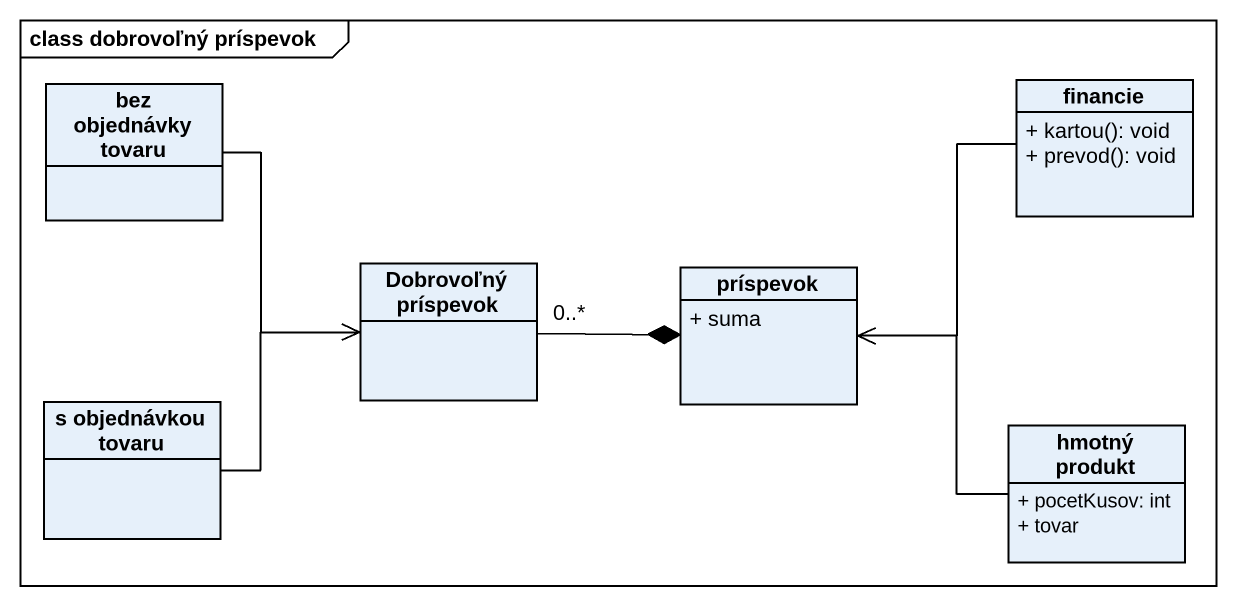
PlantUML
@startuml
mainframe class dobrovoľný príspevok
hide circle
hide empty members
skinparam classAttributeIconSize 0
class "bez objednávky tovaru" as bez_objednávky_tovaru
class financie {
  + kartou(): void
  + prevod(): void
}
class "Dobrovoľný príspevok" as Dobrovoľný_príspevok
class príspevok {
  + suma
}
class "s objednávkou tovaru" as s_objednávkou_tovaru
class "hmotný produkt" as hmotný_produkt {
  + pocetKusov: int
  + tovar
}
bez_objednávky_tovaru -right-> Dobrovoľný_príspevok
financie -left-> príspevok
Dobrovoľný_príspevok "0..*" -right-* príspevok
s_objednávkou_tovaru -right-> Dobrovoľný_príspevok
hmotný_produkt -left-> príspevok
@enduml
